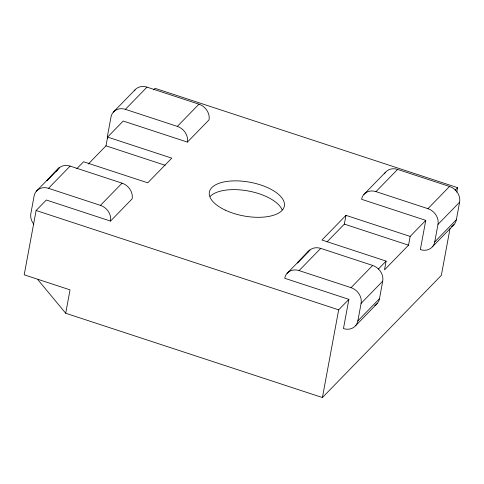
<?xml version="1.0" encoding="UTF-8"?>
<svg xmlns="http://www.w3.org/2000/svg" width="484" height="484" viewBox="0 0 484 484"><rect width="100%" height="100%" fill="white"/><g stroke="black" fill="none" stroke-linecap="round" stroke-linejoin="round"><path stroke-width="0.73" d="M56.519 171.282A13.31 11.392 44.2 0 1 70.126 166.103L122.077 183.164A13.31 11.392 44.2 0 1 132.132 198.87L110.509 221.085L46.331 200.013L36.118 210.498L24.2 274.815L70.041 289.868L65.703 313.251L322.411 397.539L441.341 275.372L450.023 228.551M88.215 164.088L105.978 145.847L107.599 137.075L123.22 121.03L187.393 142.102L209.021 119.893A13.31 11.392 44.2 0 0 198.96 104.187L147.009 87.126A13.31 11.392 44.2 0 0 134.256 90.81M327.105 241.819L344.342 224.11L345.969 215.344L410.148 236.416L425.763 220.371L361.584 199.299A13.31 11.392 44.2 0 1 375.977 191.622L397.6 169.406L449.557 186.467A13.31 11.392 44.2 0 1 459.612 202.173L456.358 219.712A13.31 11.392 44.2 0 1 451.62 226.597M322.411 397.539L338.667 309.839L348.879 299.348L284.701 278.276A13.31 11.392 44.2 0 1 299.094 270.598L320.717 248.383L372.668 265.444A13.31 11.392 44.2 0 1 382.723 281.15L379.474 298.688A13.31 11.392 44.2 0 1 374.737 305.573M348.879 299.348L343.459 328.582A13.31 11.392 44.2 0 0 357.851 320.904L379.474 298.688M357.851 320.904L361.1 303.365L382.723 281.15M345.969 215.344L321.945 240.022L386.117 261.094L384.496 269.866L408.52 245.182L410.148 236.416M425.763 220.371L420.342 249.605A13.31 11.392 44.2 0 0 434.735 241.927L456.358 219.712M434.735 241.927L437.99 224.388L459.612 202.173M456.775 192.13L457.598 187.671L155.055 88.33L153.525 89.903M58.05 168.916L46.682 180.72L59.338 167.676L36.421 191.126M308.641 251.196L297.273 263L309.935 249.956L287.018 273.406M134.933 89.933L113.31 112.149M385.53 172.213L363.901 194.429M355.534 325.774L377.157 303.565M432.418 246.798L454.046 224.582M33.765 224.189A13.31 11.392 44.2 0 1 30.855 213.535L34.11 195.996A13.31 11.392 44.2 0 1 48.497 188.318L70.126 166.103M107.648 138.182A13.31 11.392 44.2 0 1 107.744 134.558L110.993 117.019A13.31 11.392 44.2 0 1 125.386 109.342L147.009 87.126M76.805 168.71L83.575 161.759L147.747 182.825L171.778 158.147L107.599 137.075M48.497 188.318L100.448 205.373L122.077 183.164M125.386 109.342L177.338 126.397L198.96 104.187M299.094 270.598L351.045 287.653L372.668 265.444M375.977 191.622L427.929 208.677L449.557 186.467M378.313 269.116L386.117 261.094M455.045 190.291L457.598 187.671M105.978 145.847L165.159 165.28M344.342 224.11L408.52 245.182M36.118 210.498L338.667 309.839M37.885 279.692L65.703 313.251M177.338 126.397A13.31 11.392 44.2 0 1 187.393 142.102M100.448 205.373A13.31 11.392 44.2 0 1 110.509 221.085M384.393 173.816A13.31 11.392 44.2 0 1 397.6 169.406M427.929 208.677A13.31 11.392 44.2 0 1 437.99 224.388M351.045 287.653A13.31 11.392 44.2 0 1 361.1 303.365M307.963 252.073A13.31 11.392 44.2 0 1 320.717 248.383M210.207 196.353A38.145 17.14 10.5 0 1 248.576 191.047A38.145 17.14 10.5 0 1 282.142 209.881M225.223 210.117A38.145 17.14 10.5 0 0 284.344 206.136A38.145 17.14 10.5 0 0 231.013 181.004A38.145 17.14 10.5 0 0 225.223 210.117"/></g></svg>
